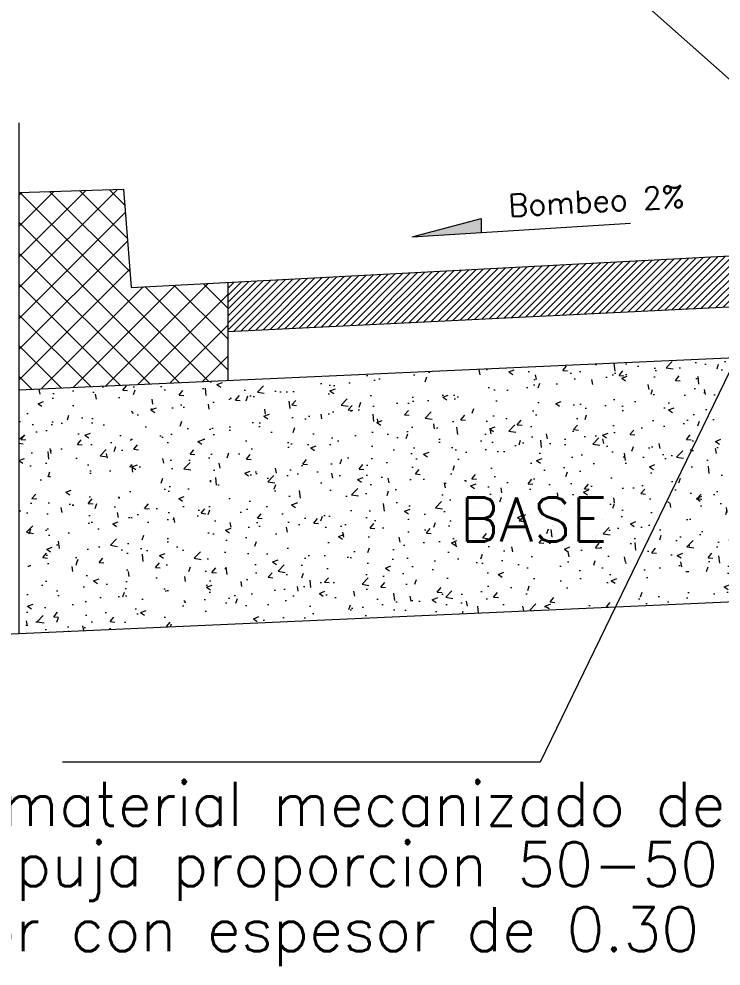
# Model space of a CAD drawing. Header units: millimetres. Extents: x 607619 to 1211550, y 1310734 to 2622648.
# Drawn here: x 607641.98 to 607650.97, y 1310997.57 to 1311009.7 of the extents above; entities that cross this region are included whole.
import ezdxf

# ---------------------------------------------------------------- set-up
doc = ezdxf.new("R2010")
doc.units = ezdxf.units.MM
doc.layers.add('acera', color=8, linetype='Continuous')
doc.layers.add('datos y tabla de areas', color=170, linetype='Continuous')
doc.styles.add('ROMANS', font='ROMANS', dxfattribs={"height": 0.2})

msp = doc.modelspace()

# ---------------------------------------------------------------- hatches: boundary and pattern name
at = {"lineweight": 0}
h = msp.add_hatch(dxfattribs=at)
h.set_pattern_fill('ANSI31', scale=0.502981, style=0)
h.set_pattern_definition([(45, (467700.62427, 1042515.67431), (-0.044457650637, 0.044457650637), [])])
h.paths.add_polyline_path([(607644.659, 1311006.326), (607644.659, 1311005.7), (607652.577, 1311006.088), (607652.577, 1311006.746)])
at = {"layer": 'acera', "lineweight": 0}
msp.add_hatch(color=7, dxfattribs=at).paths.add_polyline_path([(607647.903, 1311007.147), (607647.018, 1311006.91), (607647.903, 1311006.966)])
h = msp.add_hatch(dxfattribs=at)
h.set_pattern_fill('AR-CONC', scale=0.100596, style=0)
h.set_pattern_definition([(50, (388513.67386, 892304.31925), (0.72153634415, -0.06312625064), [0.075447135, -0.8299184848]), (355, (388513.67386, 892304.31925), (-0.1395785413, 0.7566765525), [0.060357708, -0.6639347878]), (100.4514, (388513.734, 892304.314), (0.5819583388, 0.6935498425), [0.0641201962, -0.7053221808]), (46.1842, (388513.6739, 892304.52045), (1.073603726, -0.1665058055), [0.1131707025, -1.2448777271]), (96.6356, (388513.7633, 892304.5066), (0.9402349774, 0.9799253665), [0.0961802974, -1.0579831023]), (351.1842, (388513.6739, 892304.5204), (0.9402342125, 0.979926101), [0.090536562, -0.9959021817]), (21, (388513.77445, 892304.47015), (0.6004656924, -0.40501922385), [0.075447135, -0.8299184848]), (326, (388513.77445, 892304.47015), (0.2447659292, 0.7294732444), [0.060357708, -0.6639347878]), (71.4514, (388513.8245, 892304.4364), (0.8452318676, 0.3244533589), [0.0641201962, -0.7053221808]), (37.5, (388513.67386, 892304.31925), (0.01223234994, 0.33487850031), [0, -0.6558870934, 0, -0.6739944058, 0, -0.6664496923]), (7.5, (388513.67386, 892304.31925), (0.26463790534, 0.39676311551), [0, -0.3842774075, 0, -0.64079766642, 0, -0.25400535443]), (327.5, (388513.44953, 892304.31925), (0.53700497862, -0.02268933936), [0, -0.25149044993, 0, -0.78465020378, 0, -1.0411704627]), (317.5, (388513.34893, 892304.31925), (0.5866630085, 0.1007017882), [0, -0.3269375849, 0, -0.52108821225, 0, -0.7393819228])])
h.paths.add_polyline_path([(607641.983, 1311004.953), (607641.983, 1311001.83), (607655.362, 1311002.432), (607655.362, 1311005.555)])

# ---------------------------------------------------------------- linework, layer by layer
at = {"color": 7, "lineweight": 0}
for p, q in [((607641.983, 1311001.83), (607655.362, 1311002.432)), ((607637.523, 1311001.646), (607641.983, 1311001.83))]:
    msp.add_line(p, q, dxfattribs=at)
at = {"layer": 'acera', "color": 7, "lineweight": 0}
for p, q in [((607652.304, 1311007.835), (607649.938, 1311009.947)), ((607647.018, 1311006.91), (607647.903, 1311007.147)), ((607647.903, 1311007.147), (607647.903, 1311006.966)), ((607647.018, 1311006.91), (607649.815, 1311007.087)), ((607644.659, 1311005.7), (607655.362, 1311006.225)), ((607651.152, 1311005.33), (607648.655, 1311000.184)), ((607641.983, 1311004.953), (607641.983, 1311001.83)), ((607648.655, 1311000.184), (607642.539, 1311000.184))]:
    msp.add_line(p, q, dxfattribs=at)
at = {"layer": 'datos y tabla de areas', "color": 7, "lineweight": 0}
for p, q in [((607641.983, 1311008.372), (607641.983, 1311004.953)), ((607641.983, 1311007.48), (607643.321, 1311007.52)), ((607641.983, 1311006.256), (607643.244, 1311007.518)), ((607641.983, 1311006.651), (607642.838, 1311007.506)), ((607641.983, 1311007.045), (607642.431, 1311007.493)), ((607641.983, 1311007.439), (607642.025, 1311007.481)), ((607644.411, 1311005.062), (607641.994, 1311007.48)), ((607643.402, 1311006.466), (607642.376, 1311007.492)), ((607643.369, 1311006.893), (607642.759, 1311007.503)), ((607643.336, 1311007.32), (607643.142, 1311007.515)), ((607643.321, 1311007.52), (607643.418, 1311006.261)), ((607641.983, 1311005.862), (607643.344, 1311007.223)), ((607644.034, 1311005.045), (607641.983, 1311007.097)), ((607641.983, 1311005.468), (607643.372, 1311006.857)), ((607643.418, 1311006.261), (607652.577, 1311006.746)), ((607643.657, 1311005.028), (607641.983, 1311006.702)), ((607641.983, 1311005.074), (607643.4, 1311006.491)), ((607643.28, 1311005.011), (607641.983, 1311006.308)), ((607642.269, 1311004.966), (607643.572, 1311006.269)), ((607642.682, 1311004.985), (607643.988, 1311006.291)), ((607643.095, 1311005.003), (607644.405, 1311006.313)), ((607644.659, 1311005.209), (607643.598, 1311006.27)), ((607644.659, 1311005.603), (607643.972, 1311006.29)), ((607644.659, 1311005.997), (607644.346, 1311006.31)), ((607644.659, 1311006.326), (607644.659, 1311005.073)), ((607643.507, 1311005.022), (607644.659, 1311006.173)), ((607642.903, 1311004.994), (607641.983, 1311005.914)), ((607643.92, 1311005.04), (607644.659, 1311005.779)), ((607641.983, 1311004.953), (607655.362, 1311005.555)), ((607642.525, 1311004.977), (607641.983, 1311005.52)), ((607644.333, 1311005.059), (607644.659, 1311005.385)), ((607642.148, 1311004.96), (607641.983, 1311005.126))]:
    msp.add_line(p, q, dxfattribs=at)

# ---------------------------------------------------------------- texts
at = {"color": 7, "lineweight": 0, "style": 'ROMANS'}
msp.add_text('Bombeo 2%%%', height=0.28293, rotation=3.0589, dxfattribs=at).set_placement((607648.258, 1311007.169))
for s, height, p in [('BASE', 0.5659, (607647.625, 1311003.008)), ('Sub-base de material mecanizado de ', 0.56585, (607636.288, 1310999.366)), ('hormigon y talpuja proporcion 50-50', 0.56585, (607636.288, 1310998.594)), ('90%%% de proctor con espesor de 0.30 mts.', 0.56585, (607636.288, 1310997.761))]:
    msp.add_text(s, height=height, dxfattribs=at).set_placement(p)

doc.saveas('drawing.dxf')
